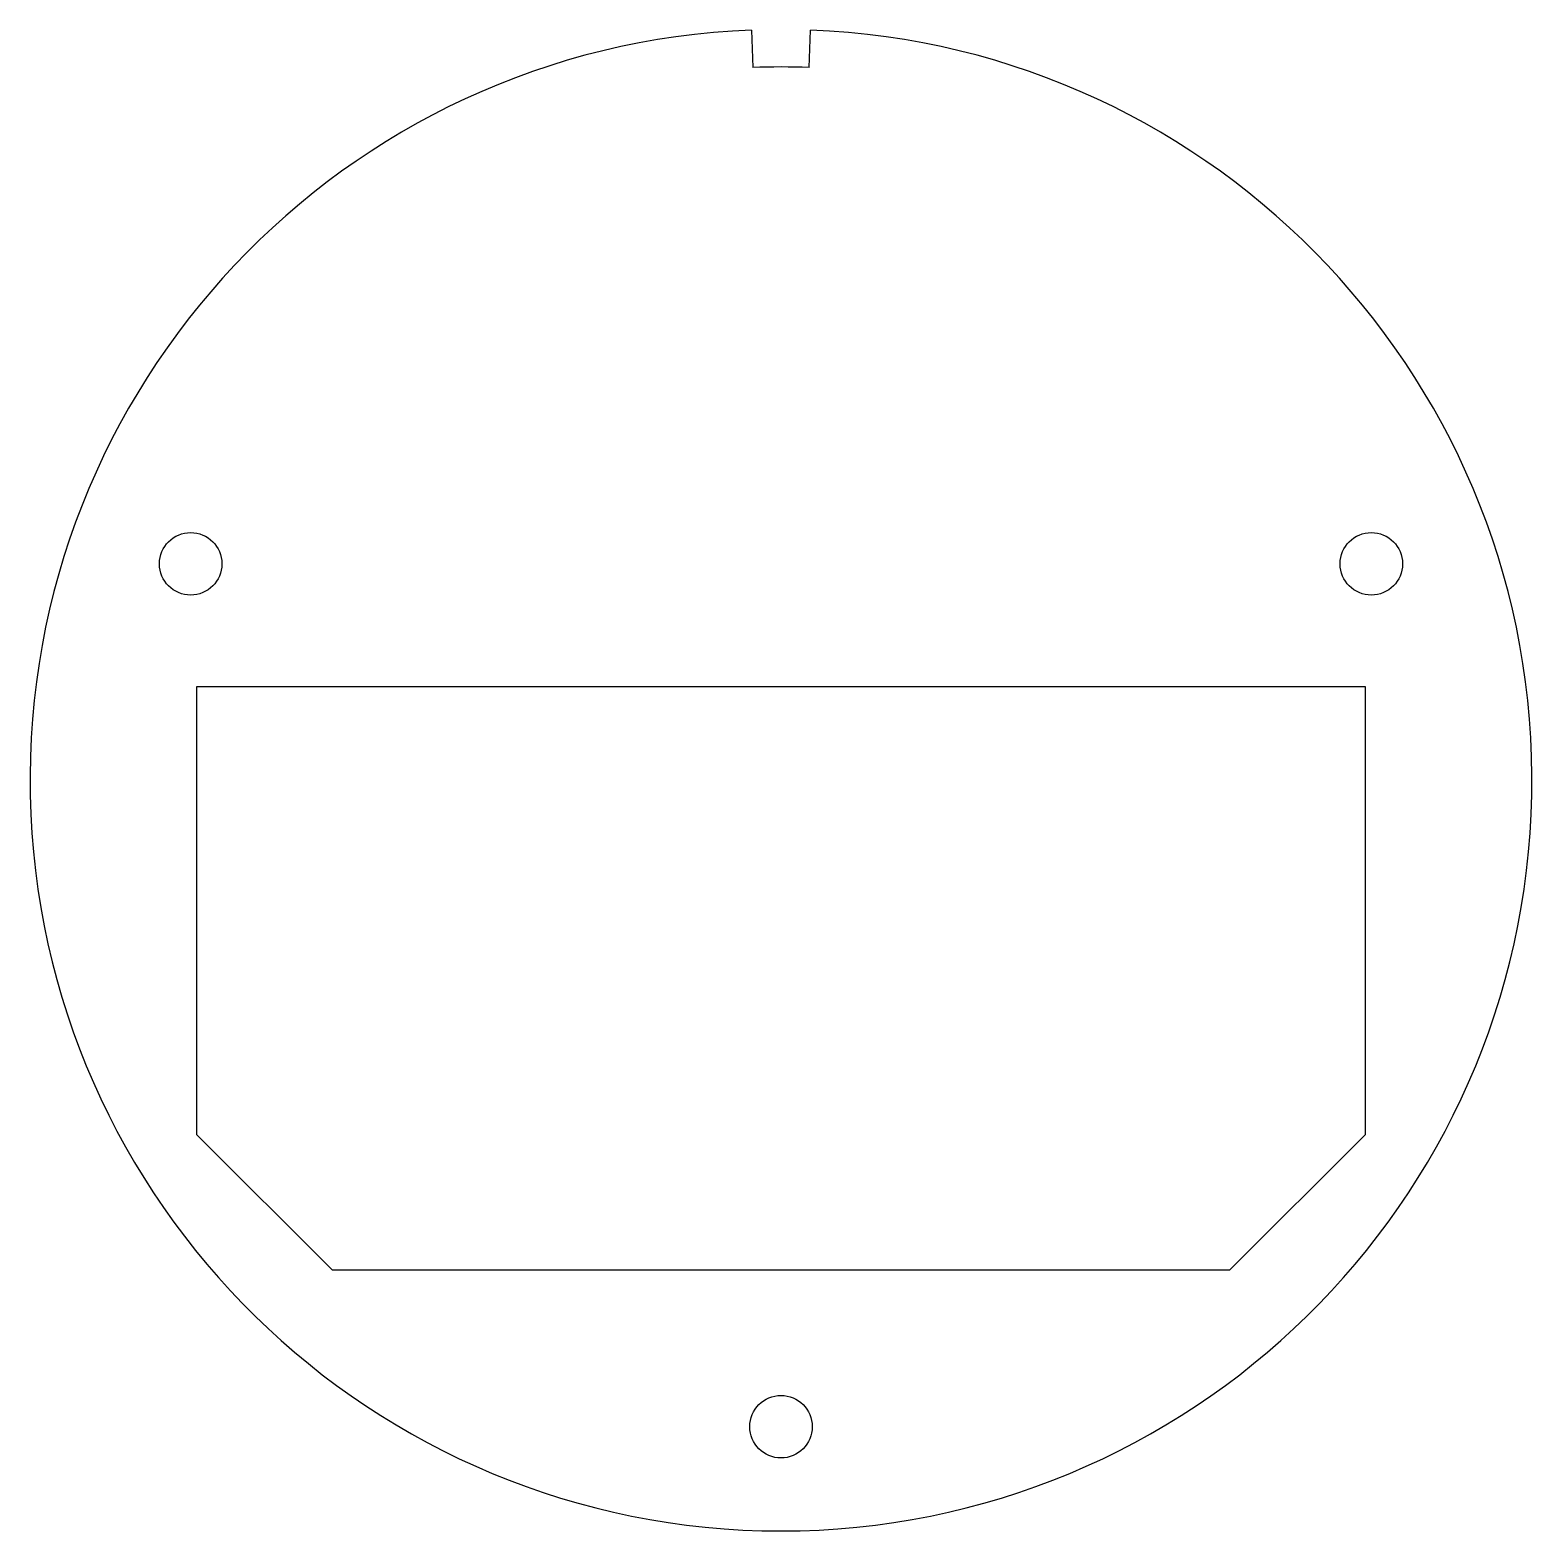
# Model space of a CAD drawing. Header units: millimetres. Extents: x -36 to 36, y -36 to 36.
import ezdxf

# ---------------------------------------------------------------- set-up
doc = ezdxf.new("R2010")
doc.units = ezdxf.units.MM

msp = doc.modelspace()

# ---------------------------------------------------------------- linework, layer by layer
at = {"color": 7, "linetype": 'Continuous', "lineweight": 25}
for p, q in [((-1.413, 35.972), (-1.343, 34.174)), ((1.343, 34.174), (1.413, 35.972)), ((-28, 4.5), (28, 4.5)), ((-28, -17), (-28, 4.5)), ((28, 4.5), (28, -17)), ((-21.5, -23.5), (-28, -17)), ((28, -17), (21.5, -23.5)), ((21.5, -23.5), (-21.5, -23.5))]:
    msp.add_line(p, q, dxfattribs=at)
for centre in [(-28.3, 10.376), (28.3, 10.376), (0, -31)]:
    msp.add_circle(centre, 1.5, dxfattribs=at)
for radius, start, end in [(36, 92.25, 87.75), (34.2, 87.75, 92.25)]:
    msp.add_arc((0, 0), radius, start, end, dxfattribs=at)

doc.saveas('drawing.dxf')
